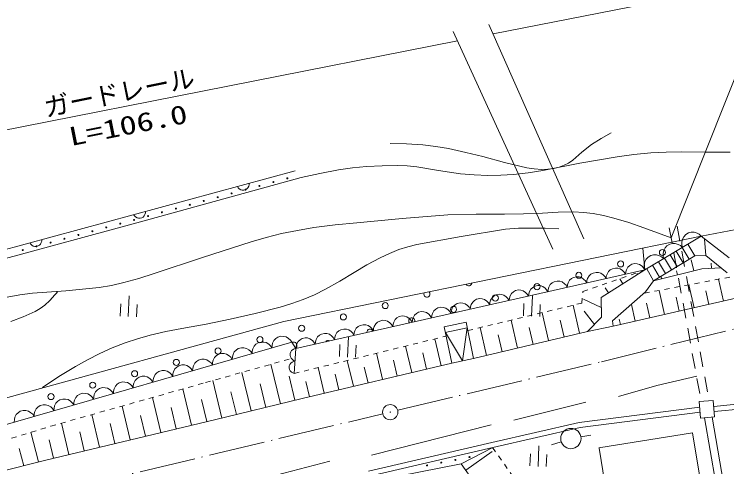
# Model space of a CAD drawing. Units: millimetres, scale not verified. Extents: x 40000 to 680000, y 20000 to 380000.
# Drawn here: x 135960 to 205788, y 289982 to 334275 of the extents above; entities that cross this region are included whole.
import ezdxf
from ezdxf.enums import TextEntityAlignment as Align

# ---------------------------------------------------------------- set-up
doc = ezdxf.new("R2010")
doc.units = ezdxf.units.MM
doc.header["$LTSCALE"] = 1000
for name, pattern in [('USER2', [2.5, 1.5, -1]), ('USER4', [1, 0.5, -0.5]), ('USER5', [7.000001, 5.508197, -0.688525, 0.114754, -0.688525])]:
    doc.linetypes.add(name, pattern=pattern)
for name, color, linetype, lineweight in [('S-BGD', 1, 'Continuous', 13), ('S-BGD-HTXT', 6, 'Continuous', 13), ('S-BMK', 3, 'USER5', 13)]:
    doc.layers.add(name, color=color, linetype=linetype, lineweight=lineweight)
doc.styles.add('ＭＳ ゴシック', font='')
doc.styles.get('ＭＳ ゴシック').set_extended_font_data('MS Gothic')

# ---------------------------------------------------------------- blocks, each defined once
blk = doc.blocks.new('BUHIN3')
at = {"layer": 'S-BGD'}
blk.add_lwpolyline([(-923, -553), (-726, -724), (-508, -837), (-206, -933), (63, -922), (322, -861), (608, -689), (783, -490), (920, -258), (978, 53), (976, 297), (923, 553)], dxfattribs=at)
blk = doc.blocks.new('BUHIN4')
at = {"layer": 'S-BGD'}
blk.add_lwpolyline([(-950, -213), (-830, -416), (-674, -576), (-442, -743), (-207, -810), (32, -831), (327, -765), (534, -644), (717, -483), (856, -232), (923, -22), (950, 213)], dxfattribs=at)
blk = doc.blocks.new('BUHIN6')
at = {"layer": 'S-BGD'}
blk.add_lwpolyline([(-971, -279), (-834, -481), (-663, -637), (-413, -797), (-165, -852), (84, -859), (385, -773), (592, -634), (772, -456), (900, -188), (958, 33), (971, 279)], dxfattribs=at)
blk = doc.blocks.new('BUHIN153')
at = {"layer": 'S-BGD'}
blk.add_lwpolyline([(-41, -614), (104, -577), (228, -512), (371, -401), (454, -271), (510, -129), (522, 61), (486, 208), (421, 348), (294, 477), (179, 556), (41, 614)], dxfattribs=at)
blk = doc.blocks.new('BUHIN155')
at = {"layer": 'S-BGD'}
blk.add_lwpolyline([(-579, -157), (-569, -11), (-530, 121), (-454, 278), (-346, 382), (-221, 459), (-41, 508), (106, 504), (252, 469), (400, 372), (500, 278), (579, 157)], dxfattribs=at)
blk = doc.blocks.new('BUHIN197')
at = {"layer": 'S-BGD'}
for p, q in [((-808, -171), (-757, 1028)), ((-42, -999), (42, 999)), ((791, -238), (841, 960))]:
    blk.add_line(p, q, dxfattribs=at)
blk = doc.blocks.new('BUHIN200')
at = {"layer": 'S-BGD'}
blk.add_circle((0, 0), 995, dxfattribs=at)
blk = doc.blocks.new('BUHIN203')
at = {"layer": 'S-BGD'}
blk.add_circle((0, 0), 22.5, dxfattribs=at)
at = {"layer": 'S-BMK', "linetype": 'Continuous'}
blk.add_circle((0, 0), 746, dxfattribs=at)

msp = doc.modelspace()

# ---------------------------------------------------------------- linework, layer by layer
at = {"layer": 'S-BGD'}
for p, q in [((72017, 294165), (163488, 318940)), ((164086, 318290), (148340, 313950)), ((203296, 312565), (218187, 315345)), ((148340, 313950), (115517, 305049)), ((162369, 304199), (203296, 312565)), ((203296, 312565), (197760, 309245)), ((206030, 310425), (203296, 312565)), ((203731, 310660), (203620, 312270)), ((202095, 310286), (201403, 311436)), ((202673, 310634), (201981, 311784)), ((197579, 311387), (197760, 309245)), ((200940, 309592), (200249, 310742)), ((201518, 309939), (200826, 311089)), ((198610, 308190), (202673, 310634)), ((199786, 308897), (199094, 310047)), ((200363, 309245), (199671, 310395)), ((202551, 309152), (202286, 310238)), ((202673, 310634), (203731, 310660)), ((203731, 310660), (205834, 308950)), ((198610, 308190), (197939, 309353)), ((199208, 308550), (198516, 309700)), ((203339, 309344), (198610, 308190)), ((205227, 309448), (203339, 309344)), ((204283, 309396), (204255, 309911)), ((197760, 309245), (163550, 301562)), ((197760, 309245), (193471, 306551)), ((219156, 309303), (194652, 303745)), ((197045, 308796), (196983, 308895)), ((200975, 308767), (200879, 309159)), ((195616, 307898), (195306, 308391)), ((197833, 307090), (198610, 308190)), ((199398, 308383), (199345, 308600)), ((205463, 306197), (204977, 308339)), ((194186, 307000), (193876, 307493)), ((202580, 305543), (202070, 307789)), ((193471, 306551), (193517, 304616)), ((194580, 304256), (197833, 307090)), ((199697, 304889), (199164, 307239)), ((201138, 305216), (200826, 306595)), ((204021, 305870), (203723, 307186)), ((193494, 305584), (191762, 306397)), ((196814, 304235), (196445, 305862)), ((198256, 304562), (197930, 305997)), ((191365, 303043), (190737, 305795)), ((192822, 303917), (191808, 305217)), ((188318, 302347), (187697, 305064)), ((193517, 304616), (192127, 303218)), ((116696, 291666), (162369, 304199)), ((180242, 304134), (178090, 303688)), ((180982, 300562), (180242, 304134)), ((185285, 301588), (184658, 304334)), ((189846, 302674), (189467, 304336)), ((194652, 303745), (194580, 304256)), ((195373, 303908), (195256, 304425)), ((178090, 303688), (178831, 300116)), ((180358, 303577), (178206, 303131)), ((179906, 300339), (178214, 303133)), ((179906, 300339), (180358, 303577)), ((192127, 303218), (180982, 300562)), ((182245, 300863), (181619, 303604)), ((186806, 301950), (186424, 303619)), ((192127, 303218), (194652, 303745)), ((177802, 299874), (177174, 302497)), ((183765, 301225), (183382, 302903)), ((163155, 302167), (104879, 285431)), ((163550, 301562), (163155, 302167)), ((174935, 299199), (174315, 301793)), ((163387, 299105), (163550, 301562)), ((172063, 298550), (171456, 301090)), ((176369, 299536), (175990, 301118)), ((169199, 297865), (168596, 300387)), ((173502, 298861), (173129, 300422)), ((178831, 300116), (180982, 300562)), ((162038, 296143), (161098, 300007)), ((178831, 300116), (164188, 296666)), ((166336, 297180), (165737, 299683)), ((170631, 298207), (170268, 299726)), ((159172, 295446), (158256, 299214)), ((167768, 297522), (167407, 299030)), ((198940, 297950), (202841, 298864)), ((156307, 294749), (155414, 298420)), ((163471, 296492), (162900, 298839)), ((164904, 296837), (164546, 298334)), ((153337, 294037), (152488, 297598)), ((160605, 295795), (160048, 298084)), ((195167, 296851), (198940, 297950)), ((157740, 295097), (157197, 297329)), ((150333, 293321), (149513, 296761)), ((154839, 294396), (154321, 296568)), ((164188, 296666), (155590, 294575)), ((184931, 294530), (191967, 296299)), ((203093, 296362), (204470, 296471)), ((203220, 294745), (203093, 296362)), ((204470, 296471), (204598, 294854)), ((204516, 295893), (210752, 296477)), ((147329, 292605), (146537, 295924)), ((151835, 293679), (151334, 295780)), ((191321, 294305), (203136, 295810)), ((210835, 295983), (204555, 295394)), ((144324, 291889), (143562, 295087)), ((148831, 292963), (148347, 294991)), ((203176, 295311), (191408, 293812)), ((204598, 294854), (203220, 294745)), ((204956, 287100), (203608, 294776)), ((204349, 294835), (205685, 287229)), ((155590, 294575), (139067, 290636)), ((141320, 291173), (140587, 294250)), ((145827, 292247), (145360, 294202)), ((170968, 291121), (182712, 294084)), ((182756, 292368), (191321, 294305)), ((138339, 290450), (137597, 293357)), ((142822, 291531), (142374, 293414)), ((191408, 293812), (182868, 291881)), ((193248, 291842), (202445, 293313)), ((202445, 293313), (203800, 284845)), ((139818, 290815), (139388, 292618)), ((191494, 292917), (192479, 293088)), ((170672, 289545), (182756, 292368)), ((189559, 292434), (188608, 292123)), ((136884, 290078), (136449, 291779)), ((182868, 291881), (170786, 289058)), ((182868, 291881), (179775, 290262)), ((180205, 289637), (182784, 291485)), ((194626, 283377), (193278, 291809)), ((139067, 290636), (117234, 285057)), ((136130, 282585), (166901, 290528)), ((179775, 290262), (171620, 288668)), ((182493, 286476), (179757, 290256))]:
    msp.add_line(p, q, dxfattribs=at)
at = {"layer": 'S-BGD', "linetype": 'USER2'}
for p, q in [((200927, 313532), (204057, 296516)), ((200151, 313373), (203281, 296357))]:
    msp.add_line(p, q, dxfattribs=at)
at = {"layer": 'S-BGD', "linetype": 'USER4'}
for p, q in [((197729, 306968), (215951, 310414)), ((191690, 307133), (197760, 309245)), ((191579, 305997), (191690, 307133)), ((180412, 303314), (191579, 305997)), ((163387, 299105), (178281, 302769)), ((154712, 298224), (163194, 300593)), ((139538, 293955), (154712, 298224)), ((116592, 286879), (139538, 293955)), ((182825, 291849), (185315, 288378))]:
    msp.add_line(p, q, dxfattribs=at)
at = {"layer": 'S-BGD'}
for points in [[(172786, 321631), (174392, 321590), (175995, 321489), (177266, 321334), (178531, 321120), (180214, 320759), (181882, 320339), (184015, 319771), (186195, 319254), (186921, 319143), (187659, 319090), (188247, 319106), (188844, 319184), (189364, 319309), (189865, 319492), (190292, 319709), (190694, 319983), (191601, 320780), (192547, 321532), (193486, 322122), (194469, 322669)], [(164087, 318290), (165913, 318699), (167748, 319048), (169112, 319235), (170494, 319364), (172003, 319451), (173516, 319478), (174465, 319440), (175407, 319342), (177544, 318970), (179699, 318655), (181033, 318549), (182381, 318504), (183631, 318521), (184887, 318600), (186316, 318760), (187748, 318982), (191390, 319685), (195039, 320327), (196693, 320546), (198355, 320706), (199843, 320788), (201343, 320811), (203723, 320760), (206111, 320769)], [(135264, 306587), (136502, 306811), (137758, 306977), (141023, 307217), (144291, 307517), (145492, 307730), (146692, 308004), (148184, 308421), (149669, 308898), (154406, 310465), (159164, 311993), (160640, 312423), (162142, 312799), (163719, 313121), (165319, 313387), (167423, 313660), (169531, 313874), (173990, 314289), (178449, 314645), (181226, 314714), (184015, 314723), (185863, 314729), (187722, 314796), (189259, 314892), (190806, 314927), (191754, 314874), (192698, 314761), (193713, 314576), (194725, 314330), (196195, 313879), (197656, 313367), (198998, 312885), (200348, 312397)], [(138739, 297743), (140330, 298801), (141952, 299807), (143130, 300460), (144338, 301061), (145571, 301607), (146836, 302102), (148046, 302513), (149283, 302870), (150819, 303226), (152379, 303527), (154759, 303951), (157126, 304434), (159575, 304984), (162020, 305595), (163155, 305947), (164280, 306359), (165376, 306826), (166457, 307352), (167876, 308139), (169269, 308981), (170527, 309735), (171825, 310443), (172721, 310867), (173649, 311239), (174521, 311524), (175409, 311752), (179757, 312531), (184107, 313250), (185391, 313328), (186679, 313345), (187998, 313322), (189329, 313277)], [(135627, 304190), (136833, 304657), (138012, 305179), (138502, 305462), (138956, 305794), (139461, 306270), (139929, 306794), (140065, 306956), (140201, 307119)], [(163550, 301562), (163605, 301630), (163640, 301705), (163668, 301808), (163661, 301898), (163637, 301984), (163576, 302078), (163507, 302134), (163427, 302177), (163322, 302192), (163240, 302189), (163155, 302167)]]:
    msp.add_lwpolyline(points, dxfattribs=at)
for centre, radius in [((161357, 317845), 49.8), ((162722, 318215), 49.8), ((158627, 317106), 49.8), ((159992, 317476), 49.8), ((155897, 316366), 49.8), ((157262, 316736), 49.8), ((153167, 315627), 49.8), ((154532, 315997), 49.8), ((150437, 314888), 49.8), ((151802, 315257), 49.8), ((149072, 314518), 49.8), ((146342, 313778), 49.8), ((147707, 314148), 49.8), ((143612, 313039), 49.8), ((144977, 313409), 49.8), ((140882, 312300), 49.8), ((142247, 312669), 49.8), ((138152, 311560), 49.8), ((139517, 311930), 49.8), ((136787, 311190), 49.8), ((199480, 310953), 298), ((195386, 309839), 298), ((191292, 308726), 298), ((187198, 307612), 298), ((183104, 306499), 298), ((172313, 305762), 298), ((179010, 305386), 298), ((168219, 304649), 298), ((164125, 303536), 298), ((160031, 302422), 298), ((155937, 301309), 298), ((151843, 300195), 298), ((147749, 299082), 298), ((143655, 297968), 298), ((139561, 296855), 298), ((179188, 290657), 49.8), ((180576, 290929), 49.8), ((176412, 290115), 49.8), ((177800, 290386), 49.8)]:
    msp.add_circle(centre, radius, dxfattribs=at)
for centre, start, end in [((180501, 307989), 211.60992, 351.36888), ((176407, 306876), 156.07813, 46.90066), ((174916, 304272), 341.74332, 223.57347), ((170822, 303159), 19.55751, 185.75927), ((166729, 302045), 61.59734, 143.71944)]:
    msp.add_arc(centre, 298, start, end, dxfattribs=at)
at = {"layer": 'S-BGD-HTXT'}
for p, q in [((182883, 332346), (246854, 344947)), ((182476, 333264), (191785, 312293)), ((200347, 312396), (208664, 333293)), ((178989, 332577), (188734, 311280)), ((80042, 312088), (179408, 331661))]:
    msp.add_line(p, q, dxfattribs=at)
at = {"layer": 'S-BMK'}
for p, q in [((193522, 300263), (214791, 305496)), ((173536, 295506), (193522, 300263)), ((121046, 283012), (172077, 295159))]:
    msp.add_line(p, q, dxfattribs=at)

# ---------------------------------------------------------------- block references
at = {"rotation": 180}
for name, p in [('BUHIN155', (158406, 317564)), ('BUHIN155', (148243, 314811)), ('BUHIN3', (202373, 312011)), ('BUHIN155', (138079, 312058)), ('BUHIN3', (200528, 310905)), ('BUHIN3', (198683, 309799)), ('BUHIN4', (194909, 308605)), ('BUHIN4', (196810, 309032)), ('BUHIN4', (193009, 308178)), ('BUHIN4', (189207, 307325)), ('BUHIN4', (191108, 307751)), ('BUHIN4', (185406, 306471)), ('BUHIN4', (187307, 306898)), ('BUHIN197', (147182, 305697)), ('BUHIN4', (183506, 306044)), ('BUHIN197', (186706, 305709)), ('BUHIN4', (179705, 305190)), ('BUHIN4', (181605, 305617)), ('BUHIN4', (175904, 304337)), ('BUHIN4', (177804, 304763)), ('BUHIN4', (174003, 303910)), ('BUHIN4', (170202, 303056)), ('BUHIN4', (172102, 303483)), ('BUHIN4', (168301, 302629)), ('BUHIN6', (162184, 301889)), ('BUHIN4', (164500, 301775)), ('BUHIN4', (166401, 302202)), ('BUHIN197', (168662, 301720)), ('BUHIN6', (160241, 301331)), ('BUHIN6', (156356, 300215)), ('BUHIN6', (158299, 300773)), ('BUHIN153', (163509, 300948)), ('BUHIN6', (154414, 299657)), ('BUHIN153', (163428, 299719)), ('BUHIN6', (152471, 299099)), ('BUHIN6', (150528, 298541)), ('BUHIN6', (146643, 297425)), ('BUHIN6', (148586, 297983)), ('BUHIN6', (144701, 296867)), ('BUHIN6', (142758, 296310)), ('BUHIN6', (140816, 295752)), ('BUHIN6', (136931, 294636)), ('BUHIN6', (138873, 295194)), ('BUHIN203', (172809, 295324)), ('BUHIN200', (190509, 292746)), ('BUHIN197', (187345, 291018))]:
    msp.add_blockref(name, p, dxfattribs=at)

# ---------------------------------------------------------------- texts
at = {"layer": 'S-BGD-HTXT', "style": 'ＭＳ ゴシック'}
msp.add_text('ガードレール', height=1833, rotation=11.5, dxfattribs=at).set_placement((139192, 323677), align=Align.BOTTOM_LEFT)
at = {"layer": 'S-BGD-HTXT', "style": 'ＭＳ ゴシック', "width": 1.35}
msp.add_text('L=106.0', height=1833, rotation=11.3, dxfattribs=at).set_placement((141623, 320827), align=Align.BOTTOM_LEFT)

doc.saveas('drawing.dxf')
